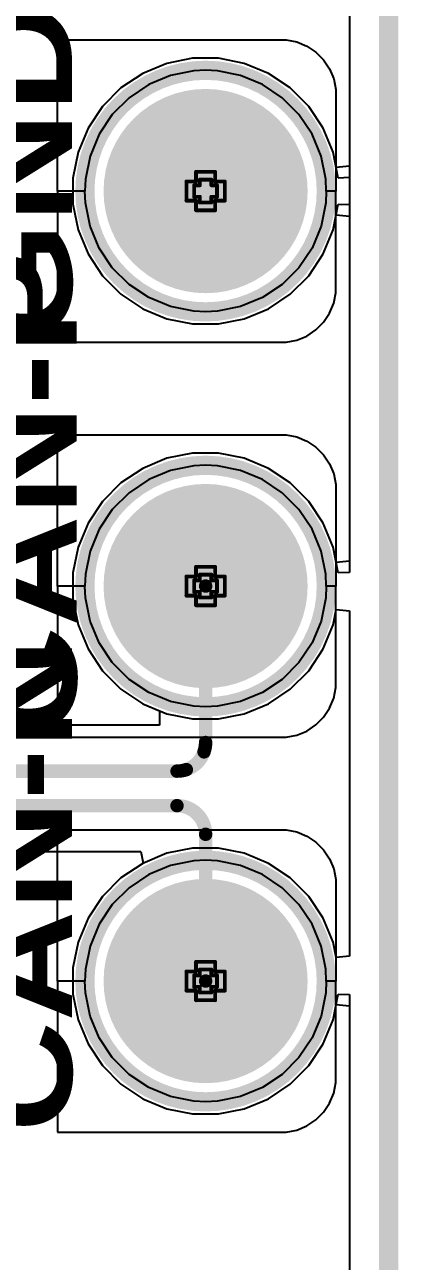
# Model space of a CAD drawing. Header units: inches. Extents: x -5 to 230, y -4 to 159.
# Drawn here: x 91.68 to 96.63, y 49.44 to 65.81 of the extents above; entities that cross this region are included whole.
import ezdxf

# ---------------------------------------------------------------- set-up
doc = ezdxf.new("R2010")
doc.units = ezdxf.units.IN
for name, color, linetype in [('Board Outline', 216, 'Continuous'), ('Bottom Layer', 5, 'Continuous'), ('Bottom Solder', 6, 'Continuous'), ('Drill Drawing', 1, 'Continuous'), ('Layer 1', 16, 'Continuous'), ('Layer 2', 76, 'Continuous'), ('Multi-Layer', 9, 'Continuous'), ('Pad Holes', 156, 'Continuous'), ('Top Layer', 1, 'Continuous'), ('Top Overlay', 2, 'Continuous'), ('Top Solder', 216, 'Continuous')]:
    doc.layers.add(name, color=color, linetype=linetype)
doc.styles.add('Arial Black_Bold', font='', dxfattribs={"height": 0.2})
doc.styles.get('Arial Black_Bold').set_extended_font_data('Arial Black', bold=True)

# ---------------------------------------------------------------- blocks, each defined once
blk = doc.blocks.new('0_5___T____P___13')
at = {"layer": 'Bottom Layer'}
h = blk.add_hatch(color=5, dxfattribs=at)
edge = h.paths.add_edge_path()
edge.add_arc((0, 0), 1.25, 0, 360)
at = {"layer": 'Bottom Solder'}
h = blk.add_hatch(color=6, dxfattribs=at)
edge = h.paths.add_edge_path()
edge.add_arc((0, 0), 1.352, 0, 360)
at = {"layer": 'Layer 1'}
h = blk.add_hatch(color=16, dxfattribs=at)
edge = h.paths.add_edge_path()
edge.add_arc((0, 0), 1.25, 0, 360)
at = {"layer": 'Layer 2'}
h = blk.add_hatch(color=76, dxfattribs=at)
edge = h.paths.add_edge_path()
edge.add_arc((0, 0), 1.25, 0, 360)
at = {"layer": 'Multi-Layer'}
h = blk.add_hatch(color=9, dxfattribs=at)
edge = h.paths.add_edge_path()
edge.add_arc((0, 0), 1.25, 0, 360)
at = {"layer": 'Pad Holes'}
h = blk.add_hatch(color=7, dxfattribs=at)
edge = h.paths.add_edge_path()
edge.add_arc((0, 0), 0.75, 0, 360)
at = {"layer": 'Top Layer'}
h = blk.add_hatch(color=1, dxfattribs=at)
edge = h.paths.add_edge_path()
edge.add_arc((0, 0), 1.25, 0, 360)
at = {"layer": 'Top Solder'}
h = blk.add_hatch(color=216, dxfattribs=at)
edge = h.paths.add_edge_path()
edge.add_arc((0, 0), 1.352, 0, 360)
blk = doc.blocks.new('0_5___T____P___15')
at = {"layer": 'Bottom Layer'}
h = blk.add_hatch(color=5, dxfattribs=at)
edge = h.paths.add_edge_path()
edge.add_arc((0, 0), 1.25, 0, 360)
at = {"layer": 'Bottom Solder'}
h = blk.add_hatch(color=6, dxfattribs=at)
edge = h.paths.add_edge_path()
edge.add_arc((0, 0), 1.352, 0, 360)
at = {"layer": 'Layer 1'}
h = blk.add_hatch(color=16, dxfattribs=at)
edge = h.paths.add_edge_path()
edge.add_arc((0, 0), 1.25, 0, 360)
at = {"layer": 'Layer 2'}
h = blk.add_hatch(color=76, dxfattribs=at)
edge = h.paths.add_edge_path()
edge.add_arc((0, 0), 1.25, 0, 360)
at = {"layer": 'Multi-Layer'}
h = blk.add_hatch(color=9, dxfattribs=at)
edge = h.paths.add_edge_path()
edge.add_arc((0, 0), 1.25, 0, 360)
at = {"layer": 'Pad Holes'}
h = blk.add_hatch(color=7, dxfattribs=at)
edge = h.paths.add_edge_path()
edge.add_arc((0, 0), 0.75, 0, 360)
at = {"layer": 'Top Layer'}
h = blk.add_hatch(color=1, dxfattribs=at)
edge = h.paths.add_edge_path()
edge.add_arc((0, 0), 1.25, 0, 360)
at = {"layer": 'Top Solder'}
h = blk.add_hatch(color=216, dxfattribs=at)
edge = h.paths.add_edge_path()
edge.add_arc((0, 0), 1.352, 0, 360)
blk = doc.blocks.new('0_5___T____P___17')
at = {"layer": 'Bottom Layer'}
h = blk.add_hatch(color=5, dxfattribs=at)
edge = h.paths.add_edge_path()
edge.add_arc((0, 0), 1.25, 0, 360)
at = {"layer": 'Bottom Solder'}
h = blk.add_hatch(color=6, dxfattribs=at)
edge = h.paths.add_edge_path()
edge.add_arc((0, 0), 1.352, 0, 360)
at = {"layer": 'Layer 1'}
h = blk.add_hatch(color=16, dxfattribs=at)
edge = h.paths.add_edge_path()
edge.add_arc((0, 0), 1.25, 0, 360)
at = {"layer": 'Layer 2'}
h = blk.add_hatch(color=76, dxfattribs=at)
edge = h.paths.add_edge_path()
edge.add_arc((0, 0), 1.25, 0, 360)
at = {"layer": 'Multi-Layer'}
h = blk.add_hatch(color=9, dxfattribs=at)
edge = h.paths.add_edge_path()
edge.add_arc((0, 0), 1.25, 0, 360)
at = {"layer": 'Pad Holes'}
h = blk.add_hatch(color=7, dxfattribs=at)
edge = h.paths.add_edge_path()
edge.add_arc((0, 0), 0.75, 0, 360)
at = {"layer": 'Top Layer'}
h = blk.add_hatch(color=1, dxfattribs=at)
edge = h.paths.add_edge_path()
edge.add_arc((0, 0), 1.25, 0, 360)
at = {"layer": 'Top Solder'}
h = blk.add_hatch(color=216, dxfattribs=at)
edge = h.paths.add_edge_path()
edge.add_arc((0, 0), 1.352, 0, 360)

msp = doc.modelspace()

# ---------------------------------------------------------------- linework, layer by layer
at = {"layer": 'Board Outline'}
msp.add_lwpolyline([(96.5, -0.443, 0.254, 0.254, 0), (96.5, 73.461, 0.254, 0.254, 0)], format="xyseb", dxfattribs=at)
at = {"layer": 'Bottom Layer'}
for p, q in [((95.982, 70.741), (95.982, 63.939)), ((93.901, 65.367), (93.561, 65.299)), ((94.247, 65.367), (93.901, 65.367)), ((94.587, 65.299), (94.247, 65.367)), ((93.241, 65.167), (92.953, 64.974)), ((93.561, 65.299), (93.241, 65.167)), ((94.907, 65.167), (94.587, 65.299)), ((95.195, 64.974), (94.907, 65.167)), ((92.953, 64.974), (92.709, 64.73)), ((95.44, 64.73), (95.195, 64.974)), ((92.709, 64.73), (92.516, 64.442)), ((95.632, 64.442), (95.44, 64.73)), ((92.516, 64.442), (92.384, 64.122)), ((95.764, 64.122), (95.632, 64.442)), ((92.384, 64.122), (92.316, 63.782)), ((95.804, 63.922), (95.764, 64.122)), ((95.982, 63.939), (95.804, 63.922)), ((92.316, 63.782), (92.316, 63.436)), ((92.316, 63.436), (92.384, 63.096)), ((95.764, 63.096), (95.804, 63.296)), ((95.804, 63.296), (95.982, 63.279)), ((95.982, 63.279), (95.982, 58.71)), ((92.384, 63.096), (92.516, 62.776)), ((95.632, 62.776), (95.764, 63.096)), ((92.516, 62.776), (92.709, 62.488)), ((95.44, 62.488), (95.632, 62.776)), ((92.709, 62.488), (92.953, 62.243)), ((95.195, 62.243), (95.44, 62.488)), ((92.953, 62.243), (93.241, 62.051)), ((94.907, 62.051), (95.195, 62.243)), ((93.241, 62.051), (93.561, 61.919)), ((94.587, 61.919), (94.907, 62.051)), ((93.561, 61.919), (93.901, 61.851)), ((94.247, 61.851), (94.587, 61.919)), ((93.901, 61.851), (94.247, 61.851)), ((93.901, 60.138), (93.561, 60.071)), ((94.247, 60.138), (93.901, 60.138)), ((94.587, 60.071), (94.247, 60.138)), ((93.241, 59.938), (92.953, 59.746)), ((93.561, 60.071), (93.241, 59.938)), ((94.907, 59.938), (94.587, 60.071)), ((95.195, 59.746), (94.907, 59.938)), ((92.953, 59.746), (92.709, 59.501)), ((95.44, 59.501), (95.195, 59.746)), ((92.709, 59.501), (92.516, 59.213)), ((95.632, 59.213), (95.44, 59.501)), ((92.516, 59.213), (92.384, 58.893)), ((95.764, 58.893), (95.632, 59.213)), ((92.384, 58.893), (92.316, 58.553)), ((95.804, 58.693), (95.764, 58.893)), ((95.982, 58.71), (95.804, 58.693)), ((92.316, 58.553), (92.316, 58.207)), ((92.316, 58.207), (92.384, 57.867)), ((95.764, 57.867), (95.804, 58.068)), ((95.804, 58.068), (95.982, 58.05)), ((95.982, 58.05), (95.982, 53.481)), ((92.384, 57.867), (92.516, 57.547)), ((95.632, 57.547), (95.764, 57.867)), ((92.516, 57.547), (92.709, 57.259)), ((95.44, 57.259), (95.632, 57.547)), ((92.709, 57.259), (92.953, 57.015)), ((95.195, 57.015), (95.44, 57.259)), ((92.953, 57.015), (93.241, 56.822)), ((94.907, 56.822), (95.195, 57.015)), ((93.241, 56.822), (93.561, 56.69)), ((94.587, 56.69), (94.907, 56.822)), ((93.561, 56.69), (93.901, 56.622)), ((94.247, 56.622), (94.587, 56.69)), ((93.901, 56.622), (94.247, 56.622)), ((93.561, 54.842), (93.241, 54.709)), ((93.901, 54.909), (93.561, 54.842)), ((94.247, 54.909), (93.901, 54.909)), ((94.587, 54.842), (94.247, 54.909)), ((94.907, 54.709), (94.587, 54.842)), ((93.241, 54.709), (92.953, 54.517)), ((95.195, 54.517), (94.907, 54.709)), ((92.953, 54.517), (92.709, 54.272)), ((95.44, 54.272), (95.195, 54.517)), ((92.709, 54.272), (92.516, 53.984)), ((95.632, 53.984), (95.44, 54.272)), ((92.516, 53.984), (92.384, 53.664)), ((95.764, 53.664), (95.632, 53.984)), ((92.384, 53.664), (92.316, 53.324)), ((95.804, 53.464), (95.764, 53.664)), ((95.982, 53.481), (95.804, 53.464)), ((92.316, 53.324), (92.316, 52.978)), ((92.316, 52.978), (92.384, 52.638)), ((95.764, 52.638), (95.804, 52.839)), ((95.804, 52.839), (95.982, 52.821)), ((95.982, 52.821), (95.982, 2.283)), ((92.384, 52.638), (92.516, 52.318)), ((95.632, 52.318), (95.764, 52.638)), ((92.516, 52.318), (92.709, 52.031)), ((95.44, 52.031), (95.632, 52.318)), ((92.709, 52.031), (92.953, 51.786)), ((95.195, 51.786), (95.44, 52.031)), ((92.953, 51.786), (93.241, 51.593)), ((94.907, 51.593), (95.195, 51.786)), ((93.241, 51.593), (93.561, 51.461)), ((94.587, 51.461), (94.907, 51.593)), ((93.561, 51.461), (93.901, 51.393)), ((94.247, 51.393), (94.587, 51.461)), ((93.901, 51.393), (94.247, 51.393))]:
    msp.add_line(p, q, dxfattribs=at)
at = {"layer": 'Drill Drawing'}
for points in [[(93.947, 63.736, 0.0508, 0.0508, 0), (93.947, 63.863, 0.0508, 0.0508, 0)], [(93.947, 63.863, 0.0508, 0.0508, 0), (94.201, 63.863, 0.0508, 0.0508, 0)], [(94.201, 63.736, 0.0508, 0.0508, 0), (94.201, 63.863, 0.0508, 0.0508, 0)], [(93.82, 63.482, 0.0508, 0.0508, 0), (93.82, 63.736, 0.0508, 0.0508, 0)], [(93.82, 63.736, 0.0508, 0.0508, 0), (93.947, 63.736, 0.0508, 0.0508, 0)], [(93.922, 63.533, 0.0508, 0.0508, 0), (93.922, 63.685, 0.0508, 0.0508, 0)], [(93.922, 63.685, 0.0508, 0.0508, 0), (93.998, 63.685, 0.0508, 0.0508, 0)], [(93.998, 63.685, 0.0508, 0.0508, 0), (93.998, 63.761, 0.0508, 0.0508, 0)], [(93.998, 63.761, 0.0508, 0.0508, 0), (94.15, 63.761, 0.0508, 0.0508, 0)], [(94.15, 63.685, 0.0508, 0.0508, 0), (94.15, 63.761, 0.0508, 0.0508, 0)], [(94.15, 63.685, 0.0508, 0.0508, 0), (94.226, 63.685, 0.0508, 0.0508, 0)], [(94.201, 63.736, 0.0508, 0.0508, 0), (94.328, 63.736, 0.0508, 0.0508, 0)], [(94.226, 63.533, 0.0508, 0.0508, 0), (94.226, 63.685, 0.0508, 0.0508, 0)], [(94.328, 63.482, 0.0508, 0.0508, 0), (94.328, 63.736, 0.0508, 0.0508, 0)], [(93.922, 63.533, 0.0508, 0.0508, 0), (93.998, 63.533, 0.0508, 0.0508, 0)], [(93.998, 63.457, 0.0508, 0.0508, 0), (93.998, 63.533, 0.0508, 0.0508, 0)], [(94.15, 63.533, 0.0508, 0.0508, 0), (94.226, 63.533, 0.0508, 0.0508, 0)], [(94.15, 63.457, 0.0508, 0.0508, 0), (94.15, 63.533, 0.0508, 0.0508, 0)], [(93.82, 63.482, 0.0508, 0.0508, 0), (93.947, 63.482, 0.0508, 0.0508, 0)], [(93.947, 63.355, 0.0508, 0.0508, 0), (93.947, 63.482, 0.0508, 0.0508, 0)], [(93.947, 63.355, 0.0508, 0.0508, 0), (94.201, 63.355, 0.0508, 0.0508, 0)], [(93.998, 63.457, 0.0508, 0.0508, 0), (94.15, 63.457, 0.0508, 0.0508, 0)], [(94.201, 63.482, 0.0508, 0.0508, 0), (94.328, 63.482, 0.0508, 0.0508, 0)], [(94.201, 63.355, 0.0508, 0.0508, 0), (94.201, 63.482, 0.0508, 0.0508, 0)], [(93.947, 58.507, 0.0508, 0.0508, 0), (93.947, 58.634, 0.0508, 0.0508, 0)], [(93.947, 58.634, 0.0508, 0.0508, 0), (94.201, 58.634, 0.0508, 0.0508, 0)], [(94.201, 58.507, 0.0508, 0.0508, 0), (94.201, 58.634, 0.0508, 0.0508, 0)], [(93.82, 58.253, 0.0508, 0.0508, 0), (93.82, 58.507, 0.0508, 0.0508, 0)], [(93.82, 58.507, 0.0508, 0.0508, 0), (93.947, 58.507, 0.0508, 0.0508, 0)], [(93.922, 58.304, 0.0508, 0.0508, 0), (93.922, 58.456, 0.0508, 0.0508, 0)], [(93.922, 58.456, 0.0508, 0.0508, 0), (93.998, 58.456, 0.0508, 0.0508, 0)], [(93.998, 58.456, 0.0508, 0.0508, 0), (93.998, 58.532, 0.0508, 0.0508, 0)], [(93.998, 58.532, 0.0508, 0.0508, 0), (94.15, 58.532, 0.0508, 0.0508, 0)], [(94.15, 58.456, 0.0508, 0.0508, 0), (94.15, 58.532, 0.0508, 0.0508, 0)], [(94.15, 58.456, 0.0508, 0.0508, 0), (94.226, 58.456, 0.0508, 0.0508, 0)], [(94.201, 58.507, 0.0508, 0.0508, 0), (94.328, 58.507, 0.0508, 0.0508, 0)], [(94.226, 58.304, 0.0508, 0.0508, 0), (94.226, 58.456, 0.0508, 0.0508, 0)], [(94.328, 58.253, 0.0508, 0.0508, 0), (94.328, 58.507, 0.0508, 0.0508, 0)], [(93.82, 58.253, 0.0508, 0.0508, 0), (93.947, 58.253, 0.0508, 0.0508, 0)], [(93.922, 58.304, 0.0508, 0.0508, 0), (93.998, 58.304, 0.0508, 0.0508, 0)], [(93.947, 58.126, 0.0508, 0.0508, 0), (93.947, 58.253, 0.0508, 0.0508, 0)], [(93.998, 58.228, 0.0508, 0.0508, 0), (93.998, 58.304, 0.0508, 0.0508, 0)], [(94.15, 58.304, 0.0508, 0.0508, 0), (94.226, 58.304, 0.0508, 0.0508, 0)], [(94.15, 58.228, 0.0508, 0.0508, 0), (94.15, 58.304, 0.0508, 0.0508, 0)], [(94.201, 58.253, 0.0508, 0.0508, 0), (94.328, 58.253, 0.0508, 0.0508, 0)], [(94.201, 58.126, 0.0508, 0.0508, 0), (94.201, 58.253, 0.0508, 0.0508, 0)], [(93.947, 58.126, 0.0508, 0.0508, 0), (94.201, 58.126, 0.0508, 0.0508, 0)], [(93.998, 58.228, 0.0508, 0.0508, 0), (94.15, 58.228, 0.0508, 0.0508, 0)], [(93.947, 53.278, 0.0508, 0.0508, 0), (93.947, 53.405, 0.0508, 0.0508, 0)], [(93.947, 53.405, 0.0508, 0.0508, 0), (94.201, 53.405, 0.0508, 0.0508, 0)], [(94.201, 53.278, 0.0508, 0.0508, 0), (94.201, 53.405, 0.0508, 0.0508, 0)], [(93.82, 53.024, 0.0508, 0.0508, 0), (93.82, 53.278, 0.0508, 0.0508, 0)], [(93.82, 53.278, 0.0508, 0.0508, 0), (93.947, 53.278, 0.0508, 0.0508, 0)], [(93.922, 53.075, 0.0508, 0.0508, 0), (93.922, 53.227, 0.0508, 0.0508, 0)], [(93.922, 53.227, 0.0508, 0.0508, 0), (93.998, 53.227, 0.0508, 0.0508, 0)], [(93.998, 53.227, 0.0508, 0.0508, 0), (93.998, 53.304, 0.0508, 0.0508, 0)], [(93.998, 53.304, 0.0508, 0.0508, 0), (94.15, 53.304, 0.0508, 0.0508, 0)], [(94.15, 53.227, 0.0508, 0.0508, 0), (94.15, 53.304, 0.0508, 0.0508, 0)], [(94.15, 53.227, 0.0508, 0.0508, 0), (94.226, 53.227, 0.0508, 0.0508, 0)], [(94.201, 53.278, 0.0508, 0.0508, 0), (94.328, 53.278, 0.0508, 0.0508, 0)], [(94.226, 53.075, 0.0508, 0.0508, 0), (94.226, 53.227, 0.0508, 0.0508, 0)], [(94.328, 53.024, 0.0508, 0.0508, 0), (94.328, 53.278, 0.0508, 0.0508, 0)], [(93.82, 53.024, 0.0508, 0.0508, 0), (93.947, 53.024, 0.0508, 0.0508, 0)], [(93.922, 53.075, 0.0508, 0.0508, 0), (93.998, 53.075, 0.0508, 0.0508, 0)], [(93.947, 52.897, 0.0508, 0.0508, 0), (93.947, 53.024, 0.0508, 0.0508, 0)], [(93.998, 52.999, 0.0508, 0.0508, 0), (93.998, 53.075, 0.0508, 0.0508, 0)], [(94.15, 53.075, 0.0508, 0.0508, 0), (94.226, 53.075, 0.0508, 0.0508, 0)], [(94.15, 52.999, 0.0508, 0.0508, 0), (94.15, 53.075, 0.0508, 0.0508, 0)], [(94.201, 53.024, 0.0508, 0.0508, 0), (94.328, 53.024, 0.0508, 0.0508, 0)], [(94.201, 52.897, 0.0508, 0.0508, 0), (94.201, 53.024, 0.0508, 0.0508, 0)], [(93.947, 52.897, 0.0508, 0.0508, 0), (94.201, 52.897, 0.0508, 0.0508, 0)], [(93.998, 52.999, 0.0508, 0.0508, 0), (94.15, 52.999, 0.0508, 0.0508, 0)]]:
    msp.add_lwpolyline(points, format="xyseb", dxfattribs=at)
for points in [[(93.934, 63.863, 0.0254, 0.0254, 1), (93.96, 63.863, 0.0254, 0.0254, 1)], [(93.934, 63.863, 0.0254, 0.0254, 1), (93.96, 63.863, 0.0254, 0.0254, 1)], [(94.188, 63.863, 0.0254, 0.0254, 1), (94.214, 63.863, 0.0254, 0.0254, 1)], [(94.188, 63.863, 0.0254, 0.0254, 1), (94.214, 63.863, 0.0254, 0.0254, 1)], [(93.807, 63.736, 0.0254, 0.0254, 1), (93.833, 63.736, 0.0254, 0.0254, 1)], [(93.807, 63.736, 0.0254, 0.0254, 1), (93.833, 63.736, 0.0254, 0.0254, 1)], [(93.909, 63.685, 0.0254, 0.0254, 1), (93.934, 63.685, 0.0254, 0.0254, 1)], [(93.909, 63.685, 0.0254, 0.0254, 1), (93.934, 63.685, 0.0254, 0.0254, 1)], [(93.934, 63.736, 0.0254, 0.0254, 1), (93.96, 63.736, 0.0254, 0.0254, 1)], [(93.934, 63.736, 0.0254, 0.0254, 1), (93.96, 63.736, 0.0254, 0.0254, 1)], [(93.985, 63.761, 0.0254, 0.0254, 1), (94.011, 63.761, 0.0254, 0.0254, 1)], [(93.985, 63.761, 0.0254, 0.0254, 1), (94.011, 63.761, 0.0254, 0.0254, 1)], [(93.985, 63.685, 0.0254, 0.0254, 1), (94.011, 63.685, 0.0254, 0.0254, 1)], [(93.985, 63.685, 0.0254, 0.0254, 1), (94.011, 63.685, 0.0254, 0.0254, 1)], [(94.138, 63.761, 0.0254, 0.0254, 1), (94.163, 63.761, 0.0254, 0.0254, 1)], [(94.138, 63.761, 0.0254, 0.0254, 1), (94.163, 63.761, 0.0254, 0.0254, 1)], [(94.138, 63.685, 0.0254, 0.0254, 1), (94.163, 63.685, 0.0254, 0.0254, 1)], [(94.138, 63.685, 0.0254, 0.0254, 1), (94.163, 63.685, 0.0254, 0.0254, 1)], [(94.188, 63.736, 0.0254, 0.0254, 1), (94.214, 63.736, 0.0254, 0.0254, 1)], [(94.188, 63.736, 0.0254, 0.0254, 1), (94.214, 63.736, 0.0254, 0.0254, 1)], [(94.214, 63.685, 0.0254, 0.0254, 1), (94.239, 63.685, 0.0254, 0.0254, 1)], [(94.214, 63.685, 0.0254, 0.0254, 1), (94.239, 63.685, 0.0254, 0.0254, 1)], [(94.315, 63.736, 0.0254, 0.0254, 1), (94.341, 63.736, 0.0254, 0.0254, 1)], [(94.315, 63.736, 0.0254, 0.0254, 1), (94.341, 63.736, 0.0254, 0.0254, 1)], [(93.909, 63.533, 0.0254, 0.0254, 1), (93.934, 63.533, 0.0254, 0.0254, 1)], [(93.909, 63.533, 0.0254, 0.0254, 1), (93.934, 63.533, 0.0254, 0.0254, 1)], [(93.985, 63.533, 0.0254, 0.0254, 1), (94.011, 63.533, 0.0254, 0.0254, 1)], [(93.985, 63.533, 0.0254, 0.0254, 1), (94.011, 63.533, 0.0254, 0.0254, 1)], [(94.138, 63.533, 0.0254, 0.0254, 1), (94.163, 63.533, 0.0254, 0.0254, 1)], [(94.138, 63.533, 0.0254, 0.0254, 1), (94.163, 63.533, 0.0254, 0.0254, 1)], [(94.214, 63.533, 0.0254, 0.0254, 1), (94.239, 63.533, 0.0254, 0.0254, 1)], [(94.214, 63.533, 0.0254, 0.0254, 1), (94.239, 63.533, 0.0254, 0.0254, 1)], [(93.807, 63.482, 0.0254, 0.0254, 1), (93.833, 63.482, 0.0254, 0.0254, 1)], [(93.807, 63.482, 0.0254, 0.0254, 1), (93.833, 63.482, 0.0254, 0.0254, 1)], [(93.934, 63.482, 0.0254, 0.0254, 1), (93.96, 63.482, 0.0254, 0.0254, 1)], [(93.934, 63.482, 0.0254, 0.0254, 1), (93.96, 63.482, 0.0254, 0.0254, 1)], [(93.934, 63.355, 0.0254, 0.0254, 1), (93.96, 63.355, 0.0254, 0.0254, 1)], [(93.934, 63.355, 0.0254, 0.0254, 1), (93.96, 63.355, 0.0254, 0.0254, 1)], [(93.985, 63.457, 0.0254, 0.0254, 1), (94.011, 63.457, 0.0254, 0.0254, 1)], [(93.985, 63.457, 0.0254, 0.0254, 1), (94.011, 63.457, 0.0254, 0.0254, 1)], [(94.138, 63.457, 0.0254, 0.0254, 1), (94.163, 63.457, 0.0254, 0.0254, 1)], [(94.138, 63.457, 0.0254, 0.0254, 1), (94.163, 63.457, 0.0254, 0.0254, 1)], [(94.188, 63.482, 0.0254, 0.0254, 1), (94.214, 63.482, 0.0254, 0.0254, 1)], [(94.188, 63.482, 0.0254, 0.0254, 1), (94.214, 63.482, 0.0254, 0.0254, 1)], [(94.188, 63.355, 0.0254, 0.0254, 1), (94.214, 63.355, 0.0254, 0.0254, 1)], [(94.188, 63.355, 0.0254, 0.0254, 1), (94.214, 63.355, 0.0254, 0.0254, 1)], [(94.315, 63.482, 0.0254, 0.0254, 1), (94.341, 63.482, 0.0254, 0.0254, 1)], [(94.315, 63.482, 0.0254, 0.0254, 1), (94.341, 63.482, 0.0254, 0.0254, 1)], [(93.934, 58.634, 0.0254, 0.0254, 1), (93.96, 58.634, 0.0254, 0.0254, 1)], [(93.934, 58.634, 0.0254, 0.0254, 1), (93.96, 58.634, 0.0254, 0.0254, 1)], [(94.188, 58.634, 0.0254, 0.0254, 1), (94.214, 58.634, 0.0254, 0.0254, 1)], [(94.188, 58.634, 0.0254, 0.0254, 1), (94.214, 58.634, 0.0254, 0.0254, 1)], [(93.807, 58.507, 0.0254, 0.0254, 1), (93.833, 58.507, 0.0254, 0.0254, 1)], [(93.807, 58.507, 0.0254, 0.0254, 1), (93.833, 58.507, 0.0254, 0.0254, 1)], [(93.909, 58.456, 0.0254, 0.0254, 1), (93.934, 58.456, 0.0254, 0.0254, 1)], [(93.909, 58.456, 0.0254, 0.0254, 1), (93.934, 58.456, 0.0254, 0.0254, 1)], [(93.934, 58.507, 0.0254, 0.0254, 1), (93.96, 58.507, 0.0254, 0.0254, 1)], [(93.934, 58.507, 0.0254, 0.0254, 1), (93.96, 58.507, 0.0254, 0.0254, 1)], [(93.985, 58.532, 0.0254, 0.0254, 1), (94.011, 58.532, 0.0254, 0.0254, 1)], [(93.985, 58.532, 0.0254, 0.0254, 1), (94.011, 58.532, 0.0254, 0.0254, 1)], [(93.985, 58.456, 0.0254, 0.0254, 1), (94.011, 58.456, 0.0254, 0.0254, 1)], [(93.985, 58.456, 0.0254, 0.0254, 1), (94.011, 58.456, 0.0254, 0.0254, 1)], [(94.138, 58.532, 0.0254, 0.0254, 1), (94.163, 58.532, 0.0254, 0.0254, 1)], [(94.138, 58.532, 0.0254, 0.0254, 1), (94.163, 58.532, 0.0254, 0.0254, 1)], [(94.138, 58.456, 0.0254, 0.0254, 1), (94.163, 58.456, 0.0254, 0.0254, 1)], [(94.138, 58.456, 0.0254, 0.0254, 1), (94.163, 58.456, 0.0254, 0.0254, 1)], [(94.188, 58.507, 0.0254, 0.0254, 1), (94.214, 58.507, 0.0254, 0.0254, 1)], [(94.188, 58.507, 0.0254, 0.0254, 1), (94.214, 58.507, 0.0254, 0.0254, 1)], [(94.214, 58.456, 0.0254, 0.0254, 1), (94.239, 58.456, 0.0254, 0.0254, 1)], [(94.214, 58.456, 0.0254, 0.0254, 1), (94.239, 58.456, 0.0254, 0.0254, 1)], [(94.315, 58.507, 0.0254, 0.0254, 1), (94.341, 58.507, 0.0254, 0.0254, 1)], [(94.315, 58.507, 0.0254, 0.0254, 1), (94.341, 58.507, 0.0254, 0.0254, 1)], [(93.807, 58.253, 0.0254, 0.0254, 1), (93.833, 58.253, 0.0254, 0.0254, 1)], [(93.807, 58.253, 0.0254, 0.0254, 1), (93.833, 58.253, 0.0254, 0.0254, 1)], [(93.909, 58.304, 0.0254, 0.0254, 1), (93.934, 58.304, 0.0254, 0.0254, 1)], [(93.909, 58.304, 0.0254, 0.0254, 1), (93.934, 58.304, 0.0254, 0.0254, 1)], [(93.934, 58.253, 0.0254, 0.0254, 1), (93.96, 58.253, 0.0254, 0.0254, 1)], [(93.934, 58.253, 0.0254, 0.0254, 1), (93.96, 58.253, 0.0254, 0.0254, 1)], [(93.985, 58.304, 0.0254, 0.0254, 1), (94.011, 58.304, 0.0254, 0.0254, 1)], [(93.985, 58.304, 0.0254, 0.0254, 1), (94.011, 58.304, 0.0254, 0.0254, 1)], [(94.138, 58.304, 0.0254, 0.0254, 1), (94.163, 58.304, 0.0254, 0.0254, 1)], [(94.138, 58.304, 0.0254, 0.0254, 1), (94.163, 58.304, 0.0254, 0.0254, 1)], [(94.188, 58.253, 0.0254, 0.0254, 1), (94.214, 58.253, 0.0254, 0.0254, 1)], [(94.188, 58.253, 0.0254, 0.0254, 1), (94.214, 58.253, 0.0254, 0.0254, 1)], [(94.214, 58.304, 0.0254, 0.0254, 1), (94.239, 58.304, 0.0254, 0.0254, 1)], [(94.214, 58.304, 0.0254, 0.0254, 1), (94.239, 58.304, 0.0254, 0.0254, 1)], [(94.315, 58.253, 0.0254, 0.0254, 1), (94.341, 58.253, 0.0254, 0.0254, 1)], [(94.315, 58.253, 0.0254, 0.0254, 1), (94.341, 58.253, 0.0254, 0.0254, 1)], [(93.934, 58.126, 0.0254, 0.0254, 1), (93.96, 58.126, 0.0254, 0.0254, 1)], [(93.934, 58.126, 0.0254, 0.0254, 1), (93.96, 58.126, 0.0254, 0.0254, 1)], [(93.985, 58.228, 0.0254, 0.0254, 1), (94.011, 58.228, 0.0254, 0.0254, 1)], [(93.985, 58.228, 0.0254, 0.0254, 1), (94.011, 58.228, 0.0254, 0.0254, 1)], [(94.138, 58.228, 0.0254, 0.0254, 1), (94.163, 58.228, 0.0254, 0.0254, 1)], [(94.138, 58.228, 0.0254, 0.0254, 1), (94.163, 58.228, 0.0254, 0.0254, 1)], [(94.188, 58.126, 0.0254, 0.0254, 1), (94.214, 58.126, 0.0254, 0.0254, 1)], [(94.188, 58.126, 0.0254, 0.0254, 1), (94.214, 58.126, 0.0254, 0.0254, 1)], [(93.934, 53.405, 0.0254, 0.0254, 1), (93.96, 53.405, 0.0254, 0.0254, 1)], [(93.934, 53.405, 0.0254, 0.0254, 1), (93.96, 53.405, 0.0254, 0.0254, 1)], [(94.188, 53.405, 0.0254, 0.0254, 1), (94.214, 53.405, 0.0254, 0.0254, 1)], [(94.188, 53.405, 0.0254, 0.0254, 1), (94.214, 53.405, 0.0254, 0.0254, 1)], [(93.807, 53.278, 0.0254, 0.0254, 1), (93.833, 53.278, 0.0254, 0.0254, 1)], [(93.807, 53.278, 0.0254, 0.0254, 1), (93.833, 53.278, 0.0254, 0.0254, 1)], [(93.909, 53.227, 0.0254, 0.0254, 1), (93.934, 53.227, 0.0254, 0.0254, 1)], [(93.909, 53.227, 0.0254, 0.0254, 1), (93.934, 53.227, 0.0254, 0.0254, 1)], [(93.934, 53.278, 0.0254, 0.0254, 1), (93.96, 53.278, 0.0254, 0.0254, 1)], [(93.934, 53.278, 0.0254, 0.0254, 1), (93.96, 53.278, 0.0254, 0.0254, 1)], [(93.985, 53.304, 0.0254, 0.0254, 1), (94.011, 53.304, 0.0254, 0.0254, 1)], [(93.985, 53.304, 0.0254, 0.0254, 1), (94.011, 53.304, 0.0254, 0.0254, 1)], [(93.985, 53.227, 0.0254, 0.0254, 1), (94.011, 53.227, 0.0254, 0.0254, 1)], [(93.985, 53.227, 0.0254, 0.0254, 1), (94.011, 53.227, 0.0254, 0.0254, 1)], [(94.138, 53.304, 0.0254, 0.0254, 1), (94.163, 53.304, 0.0254, 0.0254, 1)], [(94.138, 53.304, 0.0254, 0.0254, 1), (94.163, 53.304, 0.0254, 0.0254, 1)], [(94.138, 53.227, 0.0254, 0.0254, 1), (94.163, 53.227, 0.0254, 0.0254, 1)], [(94.138, 53.227, 0.0254, 0.0254, 1), (94.163, 53.227, 0.0254, 0.0254, 1)], [(94.188, 53.278, 0.0254, 0.0254, 1), (94.214, 53.278, 0.0254, 0.0254, 1)], [(94.188, 53.278, 0.0254, 0.0254, 1), (94.214, 53.278, 0.0254, 0.0254, 1)], [(94.214, 53.227, 0.0254, 0.0254, 1), (94.239, 53.227, 0.0254, 0.0254, 1)], [(94.214, 53.227, 0.0254, 0.0254, 1), (94.239, 53.227, 0.0254, 0.0254, 1)], [(94.315, 53.278, 0.0254, 0.0254, 1), (94.341, 53.278, 0.0254, 0.0254, 1)], [(94.315, 53.278, 0.0254, 0.0254, 1), (94.341, 53.278, 0.0254, 0.0254, 1)], [(93.807, 53.024, 0.0254, 0.0254, 1), (93.833, 53.024, 0.0254, 0.0254, 1)], [(93.807, 53.024, 0.0254, 0.0254, 1), (93.833, 53.024, 0.0254, 0.0254, 1)], [(93.909, 53.075, 0.0254, 0.0254, 1), (93.934, 53.075, 0.0254, 0.0254, 1)], [(93.909, 53.075, 0.0254, 0.0254, 1), (93.934, 53.075, 0.0254, 0.0254, 1)], [(93.934, 53.024, 0.0254, 0.0254, 1), (93.96, 53.024, 0.0254, 0.0254, 1)], [(93.934, 53.024, 0.0254, 0.0254, 1), (93.96, 53.024, 0.0254, 0.0254, 1)], [(93.985, 53.075, 0.0254, 0.0254, 1), (94.011, 53.075, 0.0254, 0.0254, 1)], [(93.985, 53.075, 0.0254, 0.0254, 1), (94.011, 53.075, 0.0254, 0.0254, 1)], [(94.138, 53.075, 0.0254, 0.0254, 1), (94.163, 53.075, 0.0254, 0.0254, 1)], [(94.138, 53.075, 0.0254, 0.0254, 1), (94.163, 53.075, 0.0254, 0.0254, 1)], [(94.188, 53.024, 0.0254, 0.0254, 1), (94.214, 53.024, 0.0254, 0.0254, 1)], [(94.188, 53.024, 0.0254, 0.0254, 1), (94.214, 53.024, 0.0254, 0.0254, 1)], [(94.214, 53.075, 0.0254, 0.0254, 1), (94.239, 53.075, 0.0254, 0.0254, 1)], [(94.214, 53.075, 0.0254, 0.0254, 1), (94.239, 53.075, 0.0254, 0.0254, 1)], [(94.315, 53.024, 0.0254, 0.0254, 1), (94.341, 53.024, 0.0254, 0.0254, 1)], [(94.315, 53.024, 0.0254, 0.0254, 1), (94.341, 53.024, 0.0254, 0.0254, 1)], [(93.934, 52.897, 0.0254, 0.0254, 1), (93.96, 52.897, 0.0254, 0.0254, 1)], [(93.934, 52.897, 0.0254, 0.0254, 1), (93.96, 52.897, 0.0254, 0.0254, 1)], [(93.985, 52.999, 0.0254, 0.0254, 1), (94.011, 52.999, 0.0254, 0.0254, 1)], [(93.985, 52.999, 0.0254, 0.0254, 1), (94.011, 52.999, 0.0254, 0.0254, 1)], [(94.138, 52.999, 0.0254, 0.0254, 1), (94.163, 52.999, 0.0254, 0.0254, 1)], [(94.138, 52.999, 0.0254, 0.0254, 1), (94.163, 52.999, 0.0254, 0.0254, 1)], [(94.188, 52.897, 0.0254, 0.0254, 1), (94.214, 52.897, 0.0254, 0.0254, 1)], [(94.188, 52.897, 0.0254, 0.0254, 1), (94.214, 52.897, 0.0254, 0.0254, 1)]]:
    msp.add_lwpolyline(points, format="xyseb", close=True, dxfattribs=at)
at = {"layer": 'Layer 1'}
for p, q in [((95.982, 70.741), (95.982, 58.71)), ((93.901, 60.138), (93.561, 60.071)), ((94.247, 60.138), (93.901, 60.138)), ((94.587, 60.071), (94.247, 60.138)), ((93.241, 59.938), (92.953, 59.746)), ((93.561, 60.071), (93.241, 59.938)), ((94.907, 59.938), (94.587, 60.071)), ((95.195, 59.746), (94.907, 59.938)), ((92.953, 59.746), (92.709, 59.501)), ((95.44, 59.501), (95.195, 59.746)), ((92.709, 59.501), (92.516, 59.213)), ((95.632, 59.213), (95.44, 59.501)), ((92.516, 59.213), (92.384, 58.893)), ((95.764, 58.893), (95.632, 59.213)), ((92.384, 58.893), (92.316, 58.553)), ((95.804, 58.693), (95.764, 58.893)), ((95.982, 58.71), (95.804, 58.693)), ((92.316, 58.553), (92.316, 58.207)), ((92.316, 58.207), (92.384, 57.867)), ((95.764, 57.867), (95.804, 58.068)), ((95.804, 58.068), (95.982, 58.05)), ((95.982, 58.05), (95.982, 53.481)), ((92.384, 57.867), (92.516, 57.547)), ((95.632, 57.547), (95.764, 57.867)), ((92.516, 57.547), (92.709, 57.259)), ((95.44, 57.259), (95.632, 57.547)), ((92.709, 57.259), (92.953, 57.015)), ((95.195, 57.015), (95.44, 57.259)), ((92.953, 57.015), (93.241, 56.822)), ((94.907, 56.822), (95.195, 57.015)), ((93.241, 56.822), (93.561, 56.69)), ((94.587, 56.69), (94.907, 56.822)), ((93.561, 56.69), (93.901, 56.622)), ((94.247, 56.622), (94.587, 56.69)), ((93.901, 56.622), (94.247, 56.622)), ((93.561, 54.842), (93.241, 54.709)), ((93.901, 54.909), (93.561, 54.842)), ((94.247, 54.909), (93.901, 54.909)), ((94.587, 54.842), (94.247, 54.909)), ((94.907, 54.709), (94.587, 54.842)), ((93.241, 54.709), (92.953, 54.517)), ((95.195, 54.517), (94.907, 54.709)), ((92.953, 54.517), (92.709, 54.272)), ((95.44, 54.272), (95.195, 54.517)), ((92.709, 54.272), (92.516, 53.984)), ((95.632, 53.984), (95.44, 54.272)), ((92.516, 53.984), (92.384, 53.664)), ((95.764, 53.664), (95.632, 53.984)), ((92.384, 53.664), (92.316, 53.324)), ((95.804, 53.464), (95.764, 53.664)), ((95.982, 53.481), (95.804, 53.464)), ((92.316, 53.324), (92.316, 52.978)), ((92.316, 52.978), (92.384, 52.638)), ((95.764, 52.638), (95.804, 52.839)), ((95.804, 52.839), (95.982, 52.821)), ((95.982, 52.821), (95.982, 2.283)), ((92.384, 52.638), (92.516, 52.318)), ((95.632, 52.318), (95.764, 52.638)), ((92.516, 52.318), (92.709, 52.031)), ((95.44, 52.031), (95.632, 52.318)), ((92.709, 52.031), (92.953, 51.786)), ((95.195, 51.786), (95.44, 52.031)), ((92.953, 51.786), (93.241, 51.593)), ((94.907, 51.593), (95.195, 51.786)), ((93.241, 51.593), (93.561, 51.461)), ((94.587, 51.461), (94.907, 51.593)), ((93.561, 51.461), (93.901, 51.393)), ((94.247, 51.393), (94.587, 51.461)), ((93.901, 51.393), (94.247, 51.393))]:
    msp.add_line(p, q, dxfattribs=at)
at = {"layer": 'Layer 2'}
for p, q in [((95.982, 70.741), (95.982, 63.939)), ((93.901, 65.367), (93.561, 65.299)), ((94.247, 65.367), (93.901, 65.367)), ((94.587, 65.299), (94.247, 65.367)), ((93.241, 65.167), (92.953, 64.974)), ((93.561, 65.299), (93.241, 65.167)), ((94.907, 65.167), (94.587, 65.299)), ((95.195, 64.974), (94.907, 65.167)), ((92.953, 64.974), (92.709, 64.73)), ((95.44, 64.73), (95.195, 64.974)), ((92.709, 64.73), (92.516, 64.442)), ((95.632, 64.442), (95.44, 64.73)), ((92.516, 64.442), (92.384, 64.122)), ((95.764, 64.122), (95.632, 64.442)), ((92.384, 64.122), (92.316, 63.782)), ((95.804, 63.922), (95.764, 64.122)), ((95.982, 63.939), (95.804, 63.922)), ((92.316, 63.782), (92.316, 63.436)), ((92.316, 63.436), (92.384, 63.096)), ((95.764, 63.096), (95.804, 63.296)), ((95.804, 63.296), (95.982, 63.279)), ((95.982, 63.279), (95.982, 58.71)), ((92.384, 63.096), (92.516, 62.776)), ((95.632, 62.776), (95.764, 63.096)), ((92.516, 62.776), (92.709, 62.488)), ((95.44, 62.488), (95.632, 62.776)), ((92.709, 62.488), (92.953, 62.243)), ((95.195, 62.243), (95.44, 62.488)), ((92.953, 62.243), (93.241, 62.051)), ((94.907, 62.051), (95.195, 62.243)), ((93.241, 62.051), (93.561, 61.919)), ((94.587, 61.919), (94.907, 62.051)), ((93.561, 61.919), (93.901, 61.851)), ((94.247, 61.851), (94.587, 61.919)), ((93.901, 61.851), (94.247, 61.851)), ((93.901, 60.138), (93.561, 60.071)), ((94.247, 60.138), (93.901, 60.138)), ((94.587, 60.071), (94.247, 60.138)), ((93.241, 59.938), (92.953, 59.746)), ((93.561, 60.071), (93.241, 59.938)), ((94.907, 59.938), (94.587, 60.071)), ((95.195, 59.746), (94.907, 59.938)), ((92.953, 59.746), (92.709, 59.501)), ((95.44, 59.501), (95.195, 59.746)), ((92.709, 59.501), (92.516, 59.213)), ((95.632, 59.213), (95.44, 59.501)), ((92.516, 59.213), (92.384, 58.893)), ((95.764, 58.893), (95.632, 59.213)), ((92.384, 58.893), (92.316, 58.553)), ((95.804, 58.693), (95.764, 58.893)), ((95.982, 58.71), (95.804, 58.693)), ((92.316, 58.553), (92.316, 58.207)), ((92.316, 58.207), (92.384, 57.867)), ((95.764, 57.867), (95.804, 58.068)), ((95.804, 58.068), (95.982, 58.05)), ((95.982, 58.05), (95.982, 53.481)), ((92.384, 57.867), (92.516, 57.547)), ((95.632, 57.547), (95.764, 57.867)), ((92.516, 57.547), (92.709, 57.259)), ((95.44, 57.259), (95.632, 57.547)), ((92.709, 57.259), (92.953, 57.015)), ((95.195, 57.015), (95.44, 57.259)), ((92.953, 57.015), (93.241, 56.822)), ((94.907, 56.822), (95.195, 57.015)), ((93.241, 56.822), (93.561, 56.69)), ((94.587, 56.69), (94.907, 56.822)), ((93.561, 56.69), (93.901, 56.622)), ((94.247, 56.622), (94.587, 56.69)), ((93.901, 56.622), (94.247, 56.622)), ((93.561, 54.842), (93.241, 54.709)), ((93.901, 54.909), (93.561, 54.842)), ((94.247, 54.909), (93.901, 54.909)), ((94.587, 54.842), (94.247, 54.909)), ((94.907, 54.709), (94.587, 54.842)), ((93.241, 54.709), (92.953, 54.517)), ((95.195, 54.517), (94.907, 54.709)), ((92.953, 54.517), (92.709, 54.272)), ((95.44, 54.272), (95.195, 54.517)), ((92.709, 54.272), (92.516, 53.984)), ((95.632, 53.984), (95.44, 54.272)), ((92.516, 53.984), (92.384, 53.664)), ((95.764, 53.664), (95.632, 53.984)), ((92.384, 53.664), (92.316, 53.324)), ((95.804, 53.464), (95.764, 53.664)), ((95.982, 53.481), (95.804, 53.464)), ((92.316, 53.324), (92.316, 52.978)), ((92.316, 52.978), (92.384, 52.638)), ((95.764, 52.638), (95.804, 52.839)), ((95.804, 52.839), (95.982, 52.821)), ((95.982, 52.821), (95.982, 2.283)), ((92.384, 52.638), (92.516, 52.318)), ((95.632, 52.318), (95.764, 52.638)), ((92.516, 52.318), (92.709, 52.031)), ((95.44, 52.031), (95.632, 52.318)), ((92.709, 52.031), (92.953, 51.786)), ((95.195, 51.786), (95.44, 52.031)), ((92.953, 51.786), (93.241, 51.593)), ((94.907, 51.593), (95.195, 51.786)), ((93.241, 51.593), (93.561, 51.461)), ((94.587, 51.461), (94.907, 51.593)), ((93.561, 51.461), (93.901, 51.393)), ((94.247, 51.393), (94.587, 51.461)), ((93.901, 51.393), (94.247, 51.393))]:
    msp.add_line(p, q, dxfattribs=at)
at = {"layer": 'Top Layer'}
for p, q in [((95.982, 70.783), (95.982, 63.788)), ((93.901, 65.367), (93.561, 65.299)), ((94.247, 65.367), (93.901, 65.367)), ((94.587, 65.299), (94.247, 65.367)), ((93.241, 65.167), (92.953, 64.974)), ((93.561, 65.299), (93.241, 65.167)), ((94.907, 65.167), (94.587, 65.299)), ((95.195, 64.974), (94.907, 65.167)), ((92.953, 64.974), (92.709, 64.73)), ((95.44, 64.73), (95.195, 64.974)), ((92.709, 64.73), (92.516, 64.442)), ((95.632, 64.442), (95.44, 64.73)), ((92.516, 64.442), (92.384, 64.122)), ((95.764, 64.122), (95.632, 64.442)), ((92.384, 64.122), (92.316, 63.782)), ((95.832, 63.782), (95.764, 64.122)), ((92.316, 63.782), (92.316, 63.436)), ((95.982, 63.788), (95.832, 63.782)), ((92.316, 63.436), (92.384, 63.096)), ((95.764, 63.096), (95.832, 63.436)), ((95.832, 63.436), (95.982, 63.43)), ((95.982, 63.43), (95.982, 58.559)), ((92.384, 63.096), (92.516, 62.776)), ((95.632, 62.776), (95.764, 63.096)), ((92.516, 62.776), (92.709, 62.488)), ((95.44, 62.488), (95.632, 62.776)), ((92.709, 62.488), (92.953, 62.243)), ((95.195, 62.243), (95.44, 62.488)), ((92.953, 62.243), (93.241, 62.051)), ((94.907, 62.051), (95.195, 62.243)), ((93.241, 62.051), (93.561, 61.919)), ((94.587, 61.919), (94.907, 62.051)), ((93.561, 61.919), (93.901, 61.851)), ((94.247, 61.851), (94.587, 61.919)), ((93.901, 61.851), (94.247, 61.851)), ((93.901, 60.138), (93.561, 60.071)), ((94.247, 60.138), (93.901, 60.138)), ((94.587, 60.071), (94.247, 60.138)), ((93.241, 59.938), (92.953, 59.746)), ((93.561, 60.071), (93.241, 59.938)), ((94.907, 59.938), (94.587, 60.071)), ((95.195, 59.746), (94.907, 59.938)), ((92.953, 59.746), (92.709, 59.501)), ((95.44, 59.501), (95.195, 59.746)), ((92.709, 59.501), (92.516, 59.213)), ((95.632, 59.213), (95.44, 59.501)), ((92.516, 59.213), (92.384, 58.893)), ((95.764, 58.893), (95.632, 59.213)), ((92.384, 58.893), (92.316, 58.553)), ((95.832, 58.553), (95.764, 58.893)), ((92.316, 58.553), (92.316, 58.207)), ((95.982, 58.559), (95.832, 58.553)), ((92.316, 58.207), (92.384, 57.867)), ((92.384, 57.867), (92.516, 57.547)), ((92.516, 57.547), (92.709, 57.259)), ((92.709, 57.259), (92.953, 57.015)), ((92.953, 57.015), (93.241, 56.822)), ((93.241, 56.822), (93.465, 56.729)), ((93.465, 56.729), (93.465, 56.538)), ((93.465, 56.538), (90.947, 56.538)), ((88.55, 54.864), (93.217, 54.864)), ((93.217, 54.864), (93.247, 54.712)), ((93.241, 54.709), (92.953, 54.517)), ((93.247, 54.712), (93.241, 54.709)), ((92.953, 54.517), (92.709, 54.272)), ((92.709, 54.272), (92.516, 53.984)), ((92.516, 53.984), (92.384, 53.664)), ((92.384, 53.664), (92.316, 53.324)), ((92.316, 53.324), (92.316, 52.978)), ((92.316, 52.978), (92.384, 52.638)), ((95.764, 52.638), (95.832, 52.978)), ((95.832, 52.978), (95.982, 52.972)), ((95.982, 52.972), (95.982, 32.927)), ((92.384, 52.638), (92.516, 52.318)), ((95.632, 52.318), (95.764, 52.638)), ((92.516, 52.318), (92.709, 52.031)), ((95.44, 52.031), (95.632, 52.318)), ((92.709, 52.031), (92.953, 51.786)), ((95.195, 51.786), (95.44, 52.031)), ((92.953, 51.786), (93.241, 51.593)), ((94.907, 51.593), (95.195, 51.786)), ((93.241, 51.593), (93.561, 51.461)), ((94.587, 51.461), (94.907, 51.593)), ((93.561, 51.461), (93.901, 51.393)), ((94.247, 51.393), (94.587, 51.461)), ((93.901, 51.393), (94.247, 51.393))]:
    msp.add_line(p, q, dxfattribs=at)
for points in [[(94.074, 56.309, 0.178, 0.178, 0), (94.074, 58.38, 0.178, 0.178, 0)], [(94.074, 56.309, 0.178, 0.178, -0.083247), (94.053, 56.185, 0.178, 0.178, 0)], [(94.053, 56.185, 0.178, 0.178, -0.230548), (93.819, 55.95, 0.178, 0.178, 0)], [(91.226, 55.93, 0.178, 0.178, 0), (93.695, 55.93, 0.178, 0.178, 0)], [(93.819, 55.95, 0.178, 0.178, -0.083247), (93.695, 55.93, 0.178, 0.178, 0)], [(85.515, 55.473, 0.178, 0.178, 0), (93.695, 55.473, 0.178, 0.178, 0)], [(93.695, 55.473, 0.178, 0.178, -0.414214), (94.074, 55.094, 0.178, 0.178, 0)], [(94.074, 53.151, 0.178, 0.178, 0), (94.074, 55.094, 0.178, 0.178, 0)]]:
    msp.add_lwpolyline(points, format="xyseb", dxfattribs=at)
for points in [[(94.03, 58.38, 0.0889, 0.0889, 1), (94.119, 58.38, 0.0889, 0.0889, 1)], [(94.03, 56.309, 0.0889, 0.0889, 1), (94.119, 56.309, 0.0889, 0.0889, 1)], [(94.03, 56.309, 0.0889, 0.0889, 1), (94.119, 56.309, 0.0889, 0.0889, 1)], [(94.009, 56.185, 0.0889, 0.0889, 1), (94.098, 56.185, 0.0889, 0.0889, 1)], [(94.009, 56.185, 0.0889, 0.0889, 1), (94.098, 56.185, 0.0889, 0.0889, 1)], [(93.651, 55.93, 0.0889, 0.0889, 1), (93.74, 55.93, 0.0889, 0.0889, 1)], [(93.651, 55.93, 0.0889, 0.0889, 1), (93.74, 55.93, 0.0889, 0.0889, 1)], [(93.774, 55.95, 0.0889, 0.0889, 1), (93.863, 55.95, 0.0889, 0.0889, 1)], [(93.774, 55.95, 0.0889, 0.0889, 1), (93.863, 55.95, 0.0889, 0.0889, 1)], [(93.651, 55.473, 0.0889, 0.0889, 1), (93.74, 55.473, 0.0889, 0.0889, 1)], [(93.651, 55.473, 0.0889, 0.0889, 1), (93.74, 55.473, 0.0889, 0.0889, 1)], [(94.03, 55.094, 0.0889, 0.0889, 1), (94.119, 55.094, 0.0889, 0.0889, 1)], [(94.03, 55.094, 0.0889, 0.0889, 1), (94.119, 55.094, 0.0889, 0.0889, 1)], [(94.03, 53.151, 0.0889, 0.0889, 1), (94.119, 53.151, 0.0889, 0.0889, 1)]]:
    msp.add_lwpolyline(points, format="xyseb", close=True, dxfattribs=at)
at = {"layer": 'Top Overlay'}
for p, q in [((92.11, 63.609), (92.11, 65.611)), ((92.11, 65.611), (95.071, 65.611)), ((95.071, 65.611), (95.143, 65.611)), ((95.143, 65.611), (95.284, 65.583)), ((95.284, 65.583), (95.416, 65.528)), ((95.416, 65.528), (95.536, 65.448)), ((95.536, 65.448), (95.637, 65.346)), ((95.637, 65.346), (95.717, 65.227)), ((93.917, 65.2), (93.61, 65.139)), ((94.074, 65.208), (93.917, 65.2)), ((94.231, 65.2), (94.074, 65.208)), ((94.074, 65.208), (94.074, 65.208)), ((94.538, 65.139), (94.231, 65.2)), ((95.717, 65.227), (95.772, 65.094)), ((93.32, 65.019), (93.06, 64.845)), ((93.61, 65.139), (93.32, 65.019)), ((94.828, 65.019), (94.538, 65.139)), ((95.088, 64.845), (94.828, 65.019)), ((95.772, 65.094), (95.8, 64.954)), ((93.06, 64.845), (92.838, 64.623)), ((95.31, 64.623), (95.088, 64.845)), ((95.8, 64.954), (95.8, 64.882)), ((95.8, 64.882), (95.8, 64.882)), ((95.8, 64.882), (95.8, 63.609)), ((92.838, 64.623), (92.664, 64.363)), ((95.484, 64.363), (95.31, 64.623)), ((92.664, 64.363), (92.544, 64.073)), ((95.604, 64.073), (95.484, 64.363)), ((92.544, 64.073), (92.483, 63.766)), ((95.665, 63.766), (95.604, 64.073)), ((92.483, 63.766), (92.475, 63.609)), ((95.673, 63.609), (95.665, 63.766)), ((92.475, 63.609), (92.11, 63.609)), ((92.475, 63.609), (92.11, 63.609)), ((92.11, 63.609), (92.11, 61.607)), ((92.475, 63.609), (92.475, 63.609)), ((92.483, 63.452), (92.475, 63.609)), ((92.475, 63.609), (92.475, 63.609)), ((95.673, 63.609), (95.665, 63.452)), ((95.8, 63.609), (95.673, 63.609)), ((95.8, 63.609), (95.673, 63.609)), ((95.8, 62.336), (95.8, 63.609)), ((92.544, 63.145), (92.483, 63.452)), ((95.665, 63.452), (95.604, 63.145)), ((92.664, 62.855), (92.544, 63.145)), ((95.604, 63.145), (95.484, 62.855)), ((92.838, 62.595), (92.664, 62.855)), ((95.484, 62.855), (95.31, 62.595)), ((93.06, 62.373), (92.838, 62.595)), ((95.31, 62.595), (95.088, 62.373)), ((93.32, 62.199), (93.06, 62.373)), ((95.088, 62.373), (94.828, 62.199)), ((95.772, 62.124), (95.8, 62.264)), ((95.8, 62.264), (95.8, 62.336)), ((95.8, 62.336), (95.8, 62.336)), ((93.61, 62.079), (93.32, 62.199)), ((93.917, 62.018), (93.61, 62.079)), ((94.538, 62.079), (94.231, 62.018)), ((94.828, 62.199), (94.538, 62.079)), ((95.717, 61.991), (95.772, 62.124)), ((94.074, 62.01), (93.917, 62.018)), ((94.231, 62.018), (94.074, 62.01)), ((95.637, 61.872), (95.717, 61.991)), ((95.416, 61.69), (95.536, 61.77)), ((95.536, 61.77), (95.637, 61.872)), ((92.11, 61.607), (95.071, 61.607)), ((95.071, 61.607), (95.143, 61.607)), ((95.143, 61.607), (95.284, 61.635)), ((95.284, 61.635), (95.416, 61.69)), ((92.11, 58.38), (92.11, 60.382)), ((92.11, 60.382), (95.071, 60.382)), ((95.071, 60.382), (95.143, 60.382)), ((95.143, 60.382), (95.284, 60.354)), ((95.284, 60.354), (95.416, 60.299)), ((95.416, 60.299), (95.536, 60.219)), ((95.536, 60.219), (95.637, 60.117)), ((95.637, 60.117), (95.717, 59.998)), ((93.917, 59.971), (93.61, 59.91)), ((94.074, 59.979), (93.917, 59.971)), ((94.231, 59.971), (94.074, 59.979)), ((94.074, 59.979), (94.074, 59.979)), ((94.538, 59.91), (94.231, 59.971)), ((95.717, 59.998), (95.772, 59.865)), ((93.32, 59.79), (93.06, 59.616)), ((93.61, 59.91), (93.32, 59.79)), ((94.828, 59.79), (94.538, 59.91)), ((95.088, 59.616), (94.828, 59.79)), ((95.772, 59.865), (95.8, 59.725)), ((93.06, 59.616), (92.838, 59.394)), ((95.31, 59.394), (95.088, 59.616)), ((95.8, 59.725), (95.8, 59.653)), ((95.8, 59.653), (95.8, 59.653)), ((95.8, 59.653), (95.8, 58.38)), ((92.838, 59.394), (92.664, 59.134)), ((95.484, 59.134), (95.31, 59.394)), ((92.664, 59.134), (92.544, 58.844)), ((95.604, 58.844), (95.484, 59.134)), ((92.544, 58.844), (92.483, 58.537)), ((95.665, 58.537), (95.604, 58.844)), ((92.483, 58.537), (92.475, 58.38)), ((95.673, 58.38), (95.665, 58.537)), ((92.475, 58.38), (92.11, 58.38)), ((92.475, 58.38), (92.11, 58.38)), ((92.11, 58.38), (92.11, 56.379)), ((92.475, 58.38), (92.475, 58.38)), ((92.483, 58.223), (92.475, 58.38)), ((92.475, 58.38), (92.475, 58.38)), ((95.673, 58.38), (95.665, 58.223)), ((95.8, 58.38), (95.673, 58.38)), ((95.8, 58.38), (95.673, 58.38)), ((95.8, 57.107), (95.8, 58.38)), ((92.544, 57.916), (92.483, 58.223)), ((95.665, 58.223), (95.604, 57.916)), ((92.664, 57.627), (92.544, 57.916)), ((95.604, 57.916), (95.484, 57.627)), ((92.838, 57.366), (92.664, 57.627)), ((95.484, 57.627), (95.31, 57.366)), ((93.06, 57.144), (92.838, 57.366)), ((95.31, 57.366), (95.088, 57.144)), ((93.32, 56.97), (93.06, 57.144)), ((95.088, 57.144), (94.828, 56.97)), ((93.61, 56.85), (93.32, 56.97)), ((94.828, 56.97), (94.538, 56.85)), ((95.772, 56.895), (95.8, 57.036)), ((95.8, 57.036), (95.8, 57.107)), ((95.8, 57.107), (95.8, 57.107)), ((93.917, 56.789), (93.61, 56.85)), ((94.538, 56.85), (94.231, 56.789)), ((95.717, 56.762), (95.772, 56.895)), ((94.074, 56.781), (93.917, 56.789)), ((94.231, 56.789), (94.074, 56.781)), ((95.536, 56.541), (95.637, 56.643)), ((95.637, 56.643), (95.717, 56.762)), ((95.416, 56.461), (95.536, 56.541)), ((92.11, 56.379), (95.071, 56.379)), ((95.071, 56.379), (95.143, 56.379)), ((95.143, 56.379), (95.284, 56.407)), ((95.284, 56.407), (95.416, 56.461)), ((92.11, 53.151), (92.11, 55.153)), ((92.11, 55.153), (95.071, 55.153)), ((95.071, 55.153), (95.143, 55.153)), ((95.143, 55.153), (95.284, 55.125)), ((95.284, 55.125), (95.416, 55.07)), ((95.416, 55.07), (95.536, 54.99)), ((95.536, 54.99), (95.637, 54.889)), ((95.637, 54.889), (95.717, 54.769)), ((93.61, 54.681), (93.32, 54.561)), ((93.917, 54.742), (93.61, 54.681)), ((94.074, 54.75), (93.917, 54.742)), ((94.231, 54.742), (94.074, 54.75)), ((94.074, 54.75), (94.074, 54.75)), ((94.538, 54.681), (94.231, 54.742)), ((94.828, 54.561), (94.538, 54.681)), ((95.717, 54.769), (95.772, 54.637)), ((93.32, 54.561), (93.06, 54.387)), ((95.088, 54.387), (94.828, 54.561)), ((95.772, 54.637), (95.8, 54.496)), ((93.06, 54.387), (92.838, 54.165)), ((95.31, 54.165), (95.088, 54.387)), ((95.8, 54.496), (95.8, 54.424)), ((95.8, 54.424), (95.8, 54.424)), ((95.8, 54.424), (95.8, 53.151)), ((92.838, 54.165), (92.664, 53.905)), ((95.484, 53.905), (95.31, 54.165)), ((92.664, 53.905), (92.544, 53.615)), ((95.604, 53.615), (95.484, 53.905)), ((92.544, 53.615), (92.483, 53.308)), ((95.665, 53.308), (95.604, 53.615)), ((92.483, 53.308), (92.475, 53.151)), ((95.673, 53.151), (95.665, 53.308)), ((92.475, 53.151), (92.11, 53.151)), ((92.11, 53.151), (92.11, 51.15)), ((92.475, 53.151), (92.11, 53.151)), ((92.483, 52.995), (92.475, 53.151)), ((92.475, 53.151), (92.475, 53.151)), ((92.475, 53.151), (92.475, 53.151)), ((95.673, 53.151), (95.665, 52.995)), ((95.8, 53.151), (95.673, 53.151)), ((95.8, 53.151), (95.673, 53.151)), ((95.8, 51.878), (95.8, 53.151)), ((92.544, 52.687), (92.483, 52.995)), ((95.665, 52.995), (95.604, 52.687)), ((92.664, 52.398), (92.544, 52.687)), ((95.604, 52.687), (95.484, 52.398)), ((92.838, 52.137), (92.664, 52.398)), ((95.484, 52.398), (95.31, 52.137)), ((93.06, 51.915), (92.838, 52.137)), ((95.31, 52.137), (95.088, 51.915)), ((93.32, 51.741), (93.06, 51.915)), ((95.088, 51.915), (94.828, 51.741)), ((93.61, 51.621), (93.32, 51.741)), ((94.828, 51.741), (94.538, 51.621)), ((95.772, 51.666), (95.8, 51.807)), ((95.8, 51.807), (95.8, 51.878)), ((95.8, 51.878), (95.8, 51.878)), ((93.917, 51.56), (93.61, 51.621)), ((94.538, 51.621), (94.231, 51.56)), ((95.717, 51.533), (95.772, 51.666)), ((94.074, 51.553), (93.917, 51.56)), ((94.231, 51.56), (94.074, 51.553)), ((95.536, 51.312), (95.637, 51.414)), ((95.637, 51.414), (95.717, 51.533)), ((95.416, 51.233), (95.536, 51.312)), ((92.11, 51.15), (95.071, 51.15)), ((95.071, 51.15), (95.143, 51.15)), ((95.143, 51.15), (95.284, 51.178)), ((95.284, 51.178), (95.416, 51.233))]:
    msp.add_line(p, q, dxfattribs=at)
for points in [[(95.673, 63.609, 0.254, 0.254, 1), (92.475, 63.609, 0.254, 0.254, 1)], [(92.412, 63.609, 0.127, 0.127, 1), (92.539, 63.609, 0.127, 0.127, 1)], [(95.609, 63.609, 0.127, 0.127, 1), (95.736, 63.609, 0.127, 0.127, 1)], [(95.673, 58.38, 0.254, 0.254, 1), (92.475, 58.38, 0.254, 0.254, 1)], [(92.412, 58.38, 0.127, 0.127, 1), (92.539, 58.38, 0.127, 0.127, 1)], [(95.609, 58.38, 0.127, 0.127, 1), (95.736, 58.38, 0.127, 0.127, 1)], [(95.673, 53.151, 0.254, 0.254, 1), (92.475, 53.151, 0.254, 0.254, 1)], [(92.412, 53.151, 0.127, 0.127, 1), (92.539, 53.151, 0.127, 0.127, 1)], [(95.609, 53.151, 0.127, 0.127, 1), (95.736, 53.151, 0.127, 0.127, 1)]]:
    msp.add_lwpolyline(points, format="xyseb", close=True, dxfattribs=at)

# ---------------------------------------------------------------- block references
at = {"rotation": 180}
for name, p in [('0_5___T____P___13', (94.074, 63.609)), ('0_5___T____P___17', (94.074, 58.38)), ('0_5___T____P___15', (94.074, 53.151))]:
    msp.add_blockref(name, p, dxfattribs=at)

# ---------------------------------------------------------------- texts
at = {"layer": 'Top Overlay', "style": 'Arial Black_Bold'}
for s, p in [('GND', (92.303, 61.608)), ('CAN-P', (92.364, 56.379)), ('CAN-N', (92.303, 51.15))]:
    msp.add_text(s, height=1.27, rotation=90, dxfattribs=at).set_placement(p)

doc.saveas('drawing.dxf')
